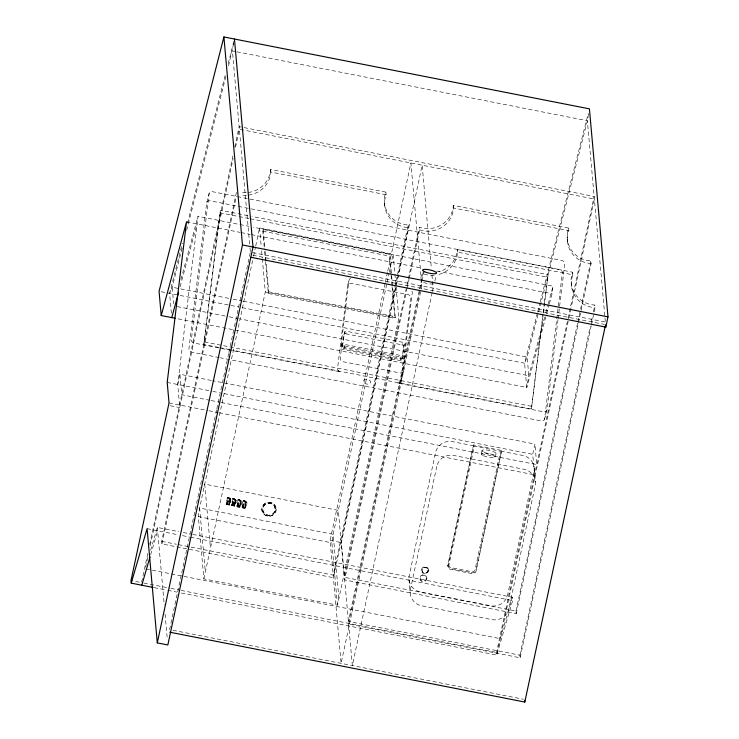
<?xml version="1.0" encoding="UTF-8"?>
<svg xmlns="http://www.w3.org/2000/svg" width="739" height="739" viewBox="0 0 739 739"><rect width="100%" height="100%" fill="white"/><g stroke="black" fill="none" stroke-linecap="round" stroke-linejoin="round"><path stroke-width="0.55" stroke-dasharray="3.69 2.77" d="M179.568 405L177.739 384.502L198.024 216.324L238.725 224.333M218.532 347.376L203.853 344.485L219.862 212.786L220.536 210.255L251.029 216.259M203.853 344.485L220.536 210.255M340.956 346.517L342.009 343.921L405.268 356.364L404.224 358.96L340.956 346.517L349.02 280.173A3.593 2.466 14.9 0 1 351.043 278.391M342.009 343.921L340.217 358.664A3.593 2.466 14.9 0 0 343.432 361.814L399.66 372.881A3.593 2.466 14.9 0 0 403.476 371.107L405.268 356.364M342.342 346.933L344.513 332.116A1.792 1.229 14.9 0 1 346.415 331.238L402.653 342.296A1.792 1.229 14.9 0 1 404.261 343.875L402.099 358.683A1.792 1.229 14.9 0 1 400.187 359.57L343.949 348.503A1.792 1.229 14.9 0 1 342.342 346.933L344.54 331.959M402.062 358.84L404.261 343.875M404.224 358.96L412.288 292.616A3.593 2.466 14.9 0 0 410.792 290.141M229.829 349.593L531.424 408.935L542.98 313.881M543.119 312.736L544.227 303.572M544.366 302.427L548.107 274.705L252.156 216.481M531.424 408.935L548.107 274.705M557.991 319.599L546.999 409.979A3.593 2.466 14.9 0 1 543.193 411.743L396.982 382.978A3.593 2.466 14.9 0 0 400.787 381.213L410.949 297.669A3.593 2.466 14.9 0 0 407.734 294.519L351.496 283.453A3.593 2.466 14.9 0 0 347.681 285.226L337.529 368.77A3.593 2.466 14.9 0 0 340.744 371.911L194.533 343.145A3.593 2.466 14.9 0 1 191.318 340.005L209.119 193.553A3.593 2.466 14.9 0 1 212.924 191.789L561.585 260.387A3.593 2.466 14.9 0 1 564.808 263.537L558.13 318.454M549.382 303.674L552.061 293.752L553.012 286.169L253.422 227.224M255.712 245.985L259.574 227.926L393.139 254.207L398.848 318.232L337.437 605.149L203.881 578.877L198.32 516.579L199.622 508.016L253.292 257.274M337.437 605.149L331.876 542.851L333.187 534.288L386.857 283.545M233.7 43.352L228.139 67.637M588.503 114.277L587.385 120.762L527.147 357.066L524.588 363.228L526.759 387.458L176.288 318.5M177.739 384.502L179.928 374.257L211.585 380.483M147.828 553.271L141.555 582.618L131.006 580.54M149.731 544.394L232.868 155.975M234.808 146.941L239.15 126.628L594.138 196.463L570.462 307.082M145.648 567.155L147.818 556.994M150.239 545.705L233.108 158.571M235.519 147.283L239.39 129.223L594.368 199.059L571.182 307.415M186.755 548.837L161.924 543.95L161.693 541.354L236.397 192.38M161.924 543.95L236.388 196.094M169.573 629.61L204.537 466.244M204.777 465.117L210.088 440.333M210.329 439.206L215.631 414.422M215.871 413.295L216.601 409.914M216.841 408.787L222.143 384.003M222.384 382.876L227.695 358.092M227.935 356.965L228.656 353.584M228.896 352.457L234.198 327.663M234.439 326.536L239.75 301.752M239.99 300.625L250.355 252.184M253.542 256.137L255.472 247.112M264.22 247.048L262.807 231.196L263.167 229.487L389.702 254.382L395.254 316.68L394.894 318.38L268.359 293.494L265.532 261.772M203.881 578.877L265.292 291.96L262.336 258.798M268.359 293.494L268.728 291.785L266.095 262.336M227.51 497.412L226.06 504.312L229.57 505.005L231.03 498.178L227.51 497.412L231.03 498.178L229.57 505.005M226.522 503.943L227.824 497.874L230.55 498.409L229.302 505.088L226.577 504.552L226.522 503.943L229.256 504.478L229.302 505.088M226.577 504.552L227.824 497.874M227.612 503.859L228.767 498.492L230.097 498.751L228.998 504.728L227.667 504.469L227.612 503.859L228.942 504.118L228.998 504.728M227.667 504.469L228.767 498.492M228.942 504.118L230.097 498.751M229.256 504.478L230.55 498.409M232.785 498.446L231.325 505.356L234.845 506.039L236.304 499.213L232.785 498.446L236.304 499.213L234.845 506.039M231.797 504.977L233.099 498.908L235.824 499.444L234.577 506.123L231.852 505.587L231.797 504.977L234.522 505.513L234.577 506.123M231.852 505.587L233.099 498.908M232.887 504.894L234.032 499.527L235.362 499.795L234.272 505.772L232.942 505.504L232.887 504.894L234.217 505.162L234.272 505.772M232.942 505.504L234.032 499.527M234.217 505.162L235.362 499.795M234.522 505.513L235.824 499.444M238.06 499.49C232.739 508.829 242.632 510.917 241.57 500.183L238.06 499.49L241.579 500.248M237.071 506.012L238.364 499.952L241.099 500.488L239.852 507.157L237.127 506.621L237.071 506.012L239.796 506.548L239.852 507.157M237.127 506.621L238.364 499.952M238.161 505.938L239.307 500.571L240.637 500.83L239.547 506.806L238.217 506.548L238.161 505.938L239.491 506.197L239.547 506.806M238.217 506.548L239.307 500.571M239.491 506.197L240.637 500.83M239.796 506.548L241.099 500.488M243.325 500.525C237.995 510.021 247.934 511.859 246.844 501.218L243.325 500.525L246.854 501.282M242.346 507.056L243.639 500.987L246.364 501.522L245.126 508.201L242.401 507.665L242.346 507.056L245.071 507.591L245.126 508.201M242.401 507.665L243.639 500.987M243.427 506.972L244.581 501.605L245.911 501.864L244.812 507.841L243.482 507.582L243.427 506.972L244.766 507.231L244.812 507.841M243.482 507.582L244.581 501.605M244.766 507.231L245.911 501.864M245.071 507.591L246.364 501.522M390.949 274.206L389.333 256.082L389.702 254.382M421.258 279.028L421.867 285.928L341.085 663.354L330.111 540.394L385.093 283.517M385.333 282.39L387.504 272.248M387.744 271.121L410.893 162.968L421.147 277.882M387.097 282.418L389.028 273.393M389.268 272.257L393.139 254.207M248.221 192.491A25.394 24.636 -5.1 0 0 270.603 169.453L385.878 192.14A25.394 24.636 -5.1 0 0 408.14 224.998L333.206 575.099L177.489 544.467M408.14 224.998L408.371 227.594L333.437 577.695L187.882 549.059M432.158 292.644L352.337 665.571L341.363 542.611L422.154 165.176L431.382 268.599M516.201 613.656L591.145 263.546L590.904 260.95A25.394 24.636 -5.1 0 1 568.642 228.092L453.367 205.414A25.394 24.636 -5.1 0 1 419.401 227.206L344.457 577.316L515.97 611.061L516.201 613.656L344.688 579.912L406.856 289.466M407.097 288.339L409.027 279.333M409.267 278.215L419.632 229.801L419.401 227.206M420.787 278.381L422.108 272.238M423.096 272.46L348.402 621.444L519.905 655.188L520.136 657.784L348.632 624.039L421.886 281.808M422.126 280.691L423.567 273.929L423.336 271.333M432.398 291.517L433.128 288.136L431.992 275.499M434.846 281.153L436.167 275M473.542 444.924L447.954 564.476A3.593 3.483 -5.1 0 0 450.735 568.587L471.824 572.734A3.593 3.483 -5.1 0 0 476.073 570.009L501.661 450.457L473.542 444.924L448.028 565.344A3.593 3.483 -5.1 0 0 450.818 569.446L471.907 573.593A3.593 3.483 -5.1 0 0 476.147 570.877L501.661 450.457M481.265 454.097L481.994 450.679M495.324 456.859L496.054 453.45M219.141 412.787L534.556 474.844L532.727 454.346L534.916 444.093L212.721 380.705M181.351 593.001L496.765 655.059L496.534 652.463L567.811 319.497M568.051 318.361L570.222 308.209M570.933 308.542L496.765 655.059L512.626 600.585L512.33 597.26L191.262 534.094M515.97 611.061L577.658 322.869M577.898 321.742L590.904 260.95M519.905 655.188L590.267 326.472M591.237 321.964L592.438 316.338M593.399 311.83L594.849 305.078A25.394 24.636 -5.1 0 1 572.577 272.22L457.302 249.542A25.394 24.636 -5.1 0 1 438.772 271.823M520.136 657.784L591.228 325.687M591.468 324.56L595.08 307.673L594.849 305.078M171.374 313.207L169.61 293.383L182.404 243.186M187.521 223.104L225.34 74.722M228.185 63.572L234.161 40.137M182.108 248.212L172.169 287.222L169.61 293.383M186.653 230.374L226.143 75.443M537.392 313.022L524.588 363.228L239.704 307.175M537.678 311.904L539.95 302.981M540.237 301.863L588.29 113.326M206.763 202.329L209.183 193.239M347.746 284.912L349.094 279.859M343.838 334.647A1.792 1.229 14.9 0 1 345.741 333.76L346.415 331.238M343.949 348.503L344.623 345.981A1.792 1.229 14.9 0 1 343.016 344.402M403.586 346.397A1.792 1.229 14.9 0 0 401.979 344.827L402.653 342.296M400.187 359.57L400.861 357.039A1.792 1.229 14.9 0 0 402.764 356.161M400.723 381.527L403.411 371.431M544.514 419.382L546.934 410.293M181 279.37L198.024 216.324M180.104 286.741L197.073 223.908M544.652 317.133L528.819 375.754L526.759 387.458L546.407 314.694M545.844 312.717L547.932 304.967M548.236 303.868L553.012 286.169M546.703 313.595L549.086 304.773M150.682 550.296L157.342 527.424L178.82 531.646M150.664 554.712L157.638 530.741M512.33 597.26L500.275 638.653L145.297 568.808M235.787 51.591L232.397 50.917L249.893 246.955M236.923 51.813L587.385 120.762L604.881 316.8M248.452 195.087A25.394 24.636 -5.1 0 0 270.834 172.048L386.109 194.736A25.394 24.636 -5.1 0 0 408.371 227.594M419.632 229.801A25.394 24.636 -5.1 0 0 453.598 208.01L568.873 230.688A25.394 24.636 -5.1 0 0 591.145 263.546M439.003 274.418A25.394 24.636 -5.1 0 0 457.533 252.138L572.808 274.816A25.394 24.636 -5.1 0 0 595.08 307.673M219.862 212.786L237.93 216.342M239.066 216.564L249.228 218.559M250.355 218.781L547.433 277.227M239.852 224.554L248.904 226.337M262.807 231.196L389.333 256.082M186.533 221.829L240.036 232.36M241.163 232.582L250.207 234.365M251.343 234.586L420.916 267.952M436.749 271.065L552.061 293.752M252.618 252.627L605.343 322.019M252.849 255.223L604.447 324.393M268.728 291.785L395.254 316.68M265.292 291.96L398.848 318.232M228.693 298.344L172.169 287.222L173.637 303.72M233.21 299.23L242.253 301.013M243.39 301.235L527.147 357.066L528.819 375.754L239.399 318.814M161.176 291.729L238.568 306.953M345.741 333.76L401.979 344.827M177.221 306.583L228.102 316.588M229.229 316.809L238.272 318.592M344.623 345.981L400.861 357.039M340.661 348.974L403.928 361.417M204.518 341.963L532.089 406.404M219.668 347.598L228.702 349.371M219.28 357.584L192.112 352.244A3.593 2.466 14.9 0 1 188.898 349.094L206.698 202.643A3.593 2.466 14.9 0 1 210.513 200.879L559.174 269.476A3.593 2.466 14.9 0 1 562.388 272.626L544.588 419.068A3.593 2.466 14.9 0 1 540.772 420.833L220.416 357.805M167.199 382.423L211.659 391.171M212.786 391.393L219.566 392.732M224.093 393.619L532.727 454.346M473.616 445.793L452.527 441.645A14.364 13.939 -5.1 0 0 435.548 452.536L409.23 575.505A14.364 13.939 -5.1 0 0 420.362 591.93L490.659 605.768A14.364 13.939 -5.1 0 0 507.638 594.867L533.955 471.898A14.364 13.939 -5.1 0 0 522.824 455.473L501.735 451.326M210.024 400.316L181.766 394.755L179.928 374.257M211.16 400.538L220.204 402.321M221.33 402.543L536.745 464.6L534.916 444.093M169.028 402.931L207.835 410.561M208.961 410.782L218.005 412.565M170.312 405.729L179.799 407.595M227.88 498.483L230.605 499.019M233.154 499.518L235.88 500.054M238.42 500.562L241.145 501.097M243.694 501.596L246.42 502.132M228.822 499.102L230.152 499.37M234.087 500.137L235.418 500.405M239.362 501.181L240.692 501.439M244.637 502.215L245.967 502.474M330.111 540.394L341.363 542.611M198.32 516.579L331.876 542.851M183.346 532.533L190.126 533.872M147.098 528.671L177.988 534.75M182.515 535.636L189.295 536.976M190.422 537.198L512.626 600.585M161.693 541.354L176.362 544.246M143.809 583.062L169.813 588.179M170.949 588.401L179.993 590.184M181.12 590.406L496.534 652.463M154.22 587.662L166.654 590.11M167.781 590.332L176.833 592.105M172.963 630.284L523.424 699.233M604.982 317.946L605.287 321.382M568.642 228.092L568.873 230.688M572.577 272.22L572.808 274.816M567.303 239.353L567.534 241.949M571.238 283.48L571.469 286.076M534.242 468.267L535.47 482.114M453.367 205.414L453.598 208.01M457.302 249.542L457.533 252.138M447.88 565.381L447.963 566.25M428.038 569.981A3.048 2.956 -5.1 0 1 423.623 572.817A3.048 2.956 -5.1 0 1 423.318 567.7A3.048 2.956 -5.1 0 1 428.038 569.981L428.047 570.157A3.048 2.956 -5.1 0 1 423.632 572.984A3.048 2.956 -5.1 0 1 423.336 567.875A3.048 2.956 -5.1 0 1 428.047 570.157M426.874 578.055A3.593 3.483 -5.1 0 1 421.673 581.39A3.593 3.483 -5.1 0 1 421.322 575.367A3.593 3.483 -5.1 0 1 426.874 578.055L426.874 578.129M426.32 577.99A3.048 2.956 -5.1 0 1 421.904 580.826A3.048 2.956 -5.1 0 1 421.609 575.709A3.048 2.956 -5.1 0 1 426.32 577.99L426.338 578.166M385.878 192.14L386.109 194.736M391.051 275.342L391.956 285.54M392.058 286.667L394.894 318.38M384.539 203.391L384.77 205.987M408.953 579.136L410.182 592.983M344.014 574.406L338.305 510.381L204.74 484.1L210.458 548.135M338.896 598.322L333.187 534.288L199.622 508.016L205.34 572.041M270.603 169.453L270.834 172.048M263.167 229.487L264.987 249.874M265.089 251.001L266.003 261.2M264.627 251.583L265.43 260.645M259.574 227.926L261.209 246.226M261.615 250.798L262.225 257.652M276.137 508.765L276.146 508.875A7.178 6.965 -5.1 0 1 265.744 515.545A7.178 6.965 -5.1 0 1 265.033 503.499A7.178 6.965 -5.1 0 1 276.137 508.765A7.178 6.965 -5.1 0 1 265.735 515.434A7.178 6.965 -5.1 0 1 265.024 503.388A7.178 6.965 -5.1 0 1 276.146 508.875M249.994 248.11L250.299 251.546M157.342 527.424L164.261 604.982M165.083 614.118L167.217 638.108M434.181 275.268A25.394 24.636 -5.1 0 1 423.567 273.929M246.493 195.244A25.394 24.636 -5.1 0 1 240.646 194.837M246.263 192.648A25.394 24.636 -5.1 0 1 240.415 192.242M433.544 283.878A7.178 1.663 12.1 0 1 422.523 282.058M448.961 564.642L448.906 564.993A2.568 2.494 -5.1 0 0 450.624 567.524L472.369 571.801A2.568 2.494 -5.1 0 0 474.983 570.129L500.451 451.233L474.336 446.097L448.961 564.642M436.786 466.383L410.459 589.352A14.364 13.939 -5.1 0 0 421.599 605.777L491.888 619.605A14.364 13.939 -5.1 0 0 508.875 608.714L535.193 485.745A14.364 13.939 -5.1 0 0 524.062 469.32L453.764 455.483A14.364 13.939 -5.1 0 0 436.786 466.383M428.592 570.12L428.583 570.046A3.593 3.483 -5.1 0 0 423.031 567.358A3.593 3.483 -5.1 0 0 423.382 573.381A3.593 3.483 -5.1 0 0 428.583 570.046M275.241 508.931L275.231 508.82A6.272 6.088 -5.1 0 0 265.523 504.118A6.272 6.088 -5.1 0 0 266.142 514.649A6.272 6.088 -5.1 0 0 275.231 508.82A6.272 6.088 -5.1 0 0 265.532 504.229A6.272 6.088 -5.1 0 0 266.151 514.76A6.272 6.088 -5.1 0 0 275.241 508.931M364.345 382.876A3.593 2.466 14.9 0 0 370.359 382.931A3.593 2.466 14.9 0 0 366.415 379.07A3.593 2.466 14.9 0 0 364.345 382.876M483.435 455.723A7.178 1.663 12.1 0 0 495.13 457.265A7.178 1.663 12.1 0 0 486.327 453.45A7.178 1.663 12.1 0 0 483.435 455.723M484.165 452.314A7.178 1.663 12.1 0 0 495.86 453.848A7.178 1.663 12.1 0 0 487.056 450.033A7.178 1.663 12.1 0 0 484.165 452.314"/><path stroke-width="1.11" d="M234.448 39.028L253.006 247.029L167.836 644.953L157.287 642.884L242.466 244.96L223.899 36.95L589.426 108.864L607.994 316.874L605.804 327.118L250.817 257.274M169.804 632.205L524.792 702.05L605.333 325.742M223.899 36.95L159.061 291.314L161.222 315.535L175.161 318.278M161.222 315.535L186.533 221.829L167.199 382.423L169.028 402.931L131.006 580.54L131.237 583.136L153.084 587.44M171.771 317.613L178.616 292.256M131.237 583.136L147.098 528.671L157.287 642.884M141.786 585.214L150.026 556.892M242.466 244.96L607.994 316.874M605.592 324.827L605.804 327.118M524.635 700.323L524.792 702.05M424.713 271.813A7.178 1.663 12.1 0 0 436.407 273.356A7.178 1.663 12.1 0 0 427.604 269.541A7.178 1.663 12.1 0 0 424.713 271.813"/></g></svg>
